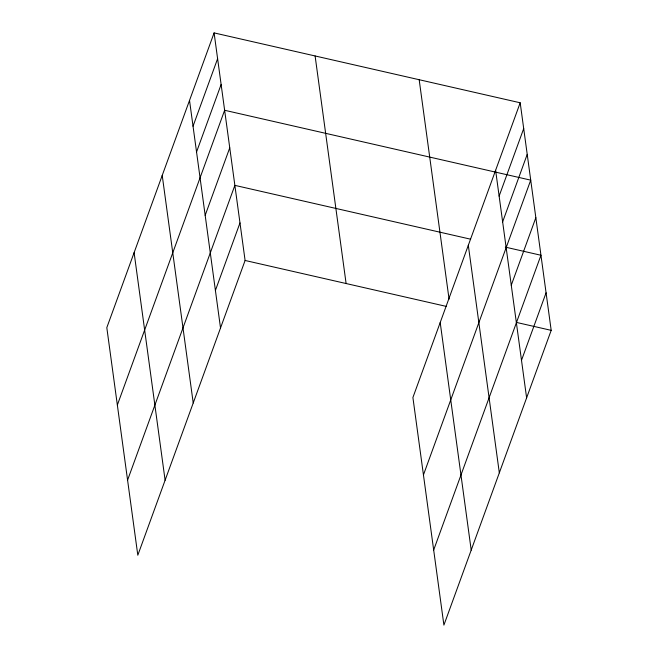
<?xml version="1.0" encoding="UTF-8"?>
<svg xmlns="http://www.w3.org/2000/svg" width="658" height="658" viewBox="0 0 658 658"><rect width="100%" height="100%" fill="white"/><g stroke="black" fill="none" stroke-linecap="round" stroke-linejoin="round"><path stroke-width="0.99" d="M214.097 32.9L106.81 327.651L137.81 555.22L245.097 260.469L214.097 32.9L520.19 102.78L551.19 330.349L443.903 625.1L412.903 397.531L520.19 102.78M193.033 126.213L217.609 58.694M196.545 152.006L221.121 84.479M117.354 405.024L224.633 110.273L530.726 180.152L423.448 474.903M205.173 215.339L229.749 147.82M127.586 480.118L234.865 185.367L470.643 239.199M215.405 290.441L239.981 222.922M499.126 196.092L523.702 128.573M502.638 221.886L527.214 154.367M511.266 285.227L535.842 217.699M433.68 550.006L540.958 255.255L505.303 247.112M521.498 360.321L546.074 292.802M245.097 260.469L446.173 306.373M516.53 322.436L551.19 330.349M495.614 170.307L526.614 397.868M468.315 245.286L499.323 472.855M419.179 79.717L449.069 299.168M440.202 322.543L471.202 550.113M315.108 55.963L346.108 283.524M189.52 100.419L220.52 327.988M162.222 175.406L193.222 402.976M134.109 252.664L165.109 480.233"/></g></svg>
